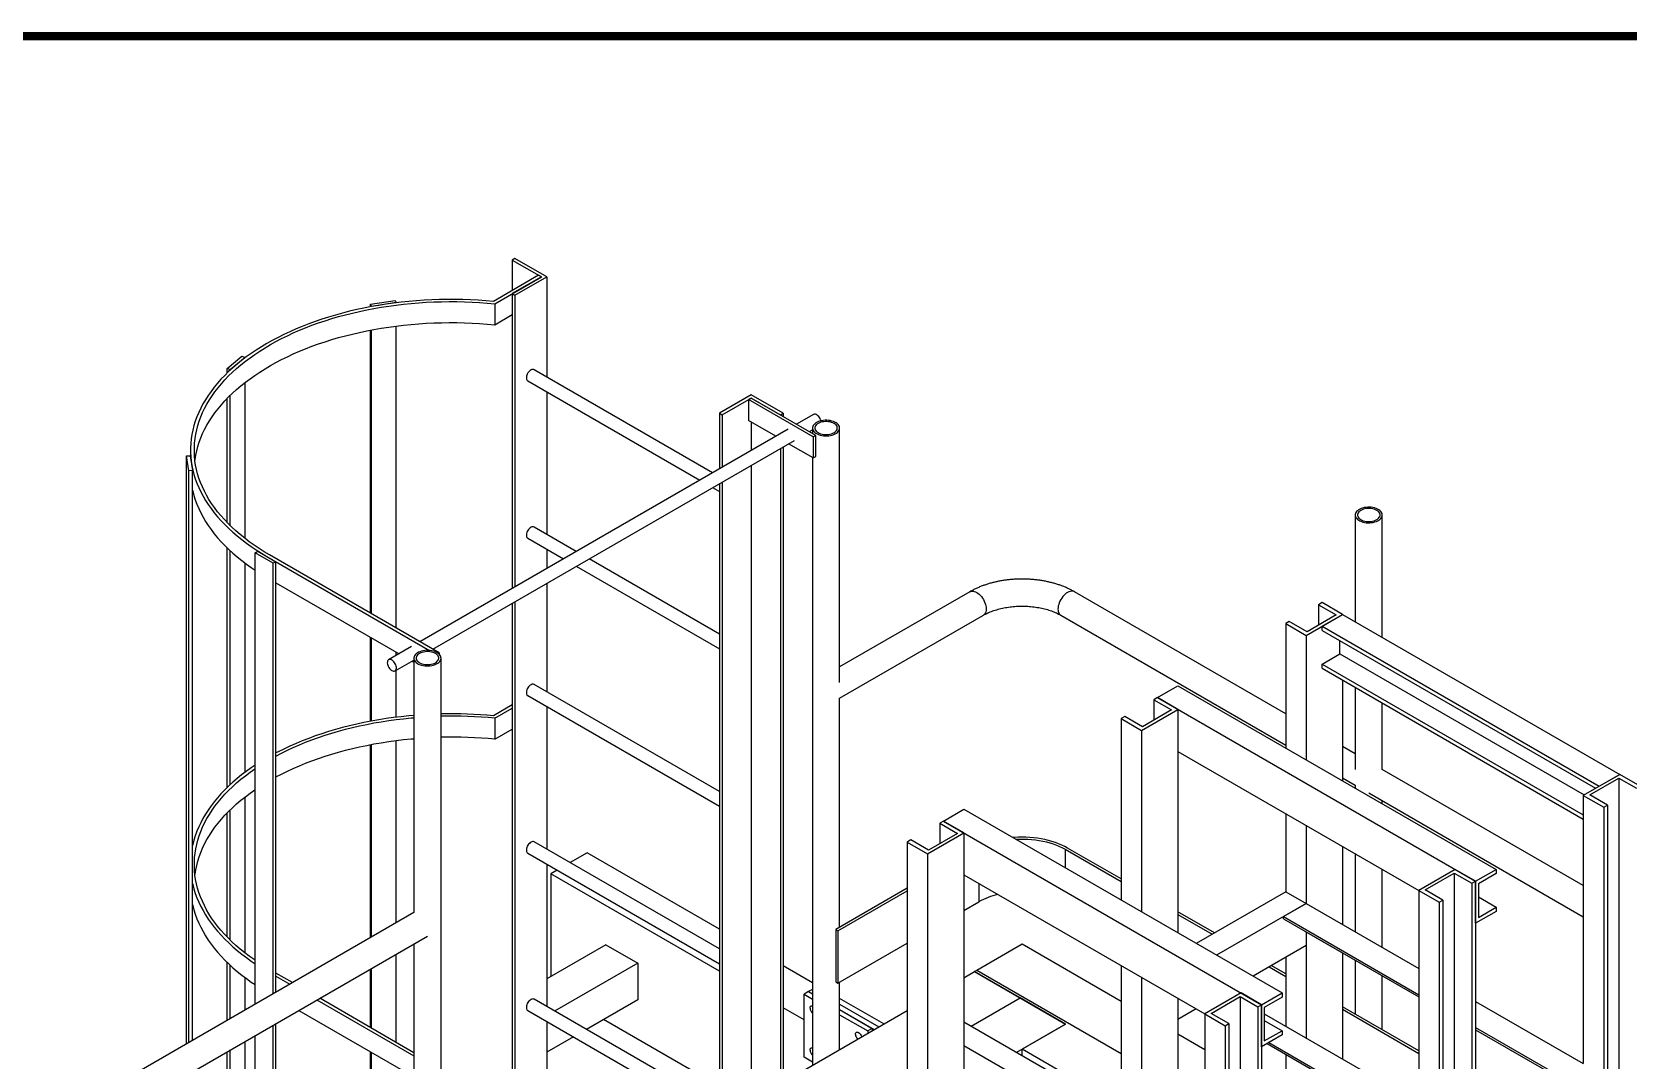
# Model space of a CAD drawing. Header units: millimetres. Extents: x 0 to 16187, y -20471 to 6290.
# Drawn here: x 1851.7 to 2038, y 5787 to 5907 of the extents above; entities that cross this region are included whole.
import ezdxf
from ezdxf.enums import TextEntityAlignment as Align

# ---------------------------------------------------------------- set-up
doc = ezdxf.new("R2010")
doc.units = ezdxf.units.MM
doc.layers.add('BORDER1', color=3, linetype='Continuous')
doc.layers.add('BORDER2', color=7, linetype='Continuous')
doc.styles.add('ROMANC', font='ROMANC', dxfattribs={"height": 5})
doc.styles.add('ROMANS', font='ROMANS.shx', dxfattribs={"width": 0.8})
doc.styles.add('ROMANT', font='ROMANT', dxfattribs={"height": 4})

# ---------------------------------------------------------------- blocks, each defined once
blk = doc.blocks.new('*U609')
at = {"layer": 'BORDER1', "color": 154, "true_color": 0x1859a9, "const_width": 1}
blk.add_lwpolyline([(1.81, 811), (1144, 811), (1144, 0), (0, 0), (0, 811)], close=True, dxfattribs=at)
at = {"layer": 'BORDER2', "flags": 8}
for tag, height, style, p in [('REV-A', 3.24, 'ROMANS', (986.93, 140.25)), ('RE-A', 8.06, 'ROMANT', (1084.63, 7.17))]:
    blk.add_attdef(tag, text='', height=height, dxfattribs=dict(at, style=style)).set_placement(p, align=Align.CENTER)
at = {"layer": 'BORDER2', "style": 'ROMANS', "width": 3.830216}
blk.add_attdef('DATE-A', text='', height=3.24, dxfattribs=at).set_placement((995.51, 140.25), (1008.51, 140.25), align=Align.FIT)
at = {"layer": 'BORDER2'}
for tag, height, style, p in [('DRN-A', 3.24, 'ROMANS', (1018.38, 140.25)), ('CHD-A', 3.24, 'ROMANS', (1032.35, 140.25)), ('APD-A', 3.24, 'ROMANS', (1046.64, 140.25)), ('CONS_CONT_VEND', 4.2, 'ROMANC', (1061.39, 72.83))]:
    blk.add_attdef(tag, text='', height=height, dxfattribs=dict(at, style=style)).set_placement(p, align=Align.CENTER)
at = {"layer": 'BORDER2', "style": 'ROMANS', "width": 0.8}
for tag, p, height in [('1:X', (997.23, 122.55), 3.5), ('LOC', (1042.74, 122.55), 3.5), ('PROJ_NO', (1118.64, 122.55), 3.5), ('CONS_DRG_NO', (1011, 63), 3)]:
    blk.add_attdef(tag, p, '', height=height, dxfattribs=at)
at = {"layer": 'BORDER2', "lineweight": 30, "width": 0.8, "flags": 104}
blk.add_attdef('COMMENTS-A', text='', height=2.2, dxfattribs=at).set_placement((1055.21, 142.07), align=Align.MIDDLE_LEFT)
at = {"layer": 'BORDER2', "style": 'ROMANS', "width": 0.8}
for tag, p in [('PROJECT_TITLE_1', (1061.07, 55.35)), ('PROJECT_TITLE_2', (1061.07, 49.3))]:
    blk.add_attdef(tag, text='', height=3.5, dxfattribs=at).set_placement(p, align=Align.MIDDLE)
at = {"layer": 'BORDER2', "style": 'ROMANT', "width": 0.8}
for tag, p in [('DRG_TITLE_1', (1061.07, 36.31)), ('DRG_TITLE_2', (1061.07, 28.31)), ('DRG_TITLE_3', (1061.07, 20.31))]:
    blk.add_attdef(tag, text='', height=5, dxfattribs=at).set_placement(p, align=Align.CENTER)
at = {"layer": 'BORDER2', "style": 'ROMANT'}
for tag, p in [('AR', (995, 7.17)), ('PA', (1011.74, 7.17)), ('DC', (1028.45, 7.17)), ('TS', (1120.84, 7.17))]:
    blk.add_attdef(tag, p, '', height=8.06, dxfattribs=at)
for tag, p in [('SRNO', (1074.7, 7.17)), ('SH', (1115.8, 7.18))]:
    blk.add_attdef(tag, text='', height=8.06, dxfattribs=at).set_placement(p, align=Align.RIGHT)
at = {"layer": 'BORDER2', "style": 'ROMANS', "flags": 2}
blk.add_attdef('TB_VERSION', text='', height=2, dxfattribs=at).set_placement((1, -1), align=Align.TOP_LEFT)

msp = doc.modelspace()

# ---------------------------------------------------------------- linework, layer by layer
at = {"color": 7, "linetype": 'Continuous', "lineweight": 25}
for p, q in [((1908.09426, 5880.54195), (1907.77606, 5880.35826)), ((1907.77606, 5880.35826), (1911.17018, 5878.39888)), ((1907.77606, 5880.35826), (1907.77606, 5876.80688)), ((1911.80657, 5878.39888), (1908.09426, 5880.54195)), ((1910.85198, 5878.58257), (1905.58298, 5875.54084)), ((1905.73728, 5875.26253), (1911.17018, 5878.39888)), ((1911.17018, 5878.39888), (1907.77606, 5876.4395)), ((1908.09426, 5876.2558), (1911.80657, 5878.39888)), ((1911.17018, 5878.39888), (1910.85198, 5878.58257)), ((1911.80657, 5878.39888), (1911.80657, 5866.71091)), ((1891.22324, 5875.19902), (1894.12102, 5875.64726)), ((1894.23749, 5875.39634), (1891.33971, 5874.9481)), ((1894.12102, 5875.64726), (1894.23749, 5875.39634)), ((1894.23749, 5875.37453), (1894.23749, 5875.39634)), ((1907.77606, 5876.4395), (1908.09426, 5876.2558)), ((1907.77606, 5876.4395), (1907.77606, 5842.03647)), ((1908.09426, 5876.2558), (1908.09426, 5842.22016)), ((1891.33971, 5874.9481), (1891.22324, 5875.19902)), ((1891.22324, 5874.90391), (1891.22324, 5875.19902)), ((1891.33971, 5874.92571), (1891.33971, 5874.9481)), ((1905.73728, 5875.26253), (1905.73728, 5872.81291)), ((1905.73728, 5872.81291), (1907.77606, 5873.98987)), ((1891.22324, 5839.15382), (1891.22324, 5872.18081)), ((1891.33971, 5839.08659), (1891.33971, 5872.20297)), ((1894.23749, 5837.41373), (1894.23749, 5872.65904)), ((1874.49748, 5867.71501), (1876.21821, 5869.13367)), ((1876.58682, 5868.98467), (1874.8661, 5867.56601)), ((1876.21821, 5869.13367), (1876.58682, 5868.98467)), ((1876.58682, 5868.94987), (1876.58682, 5868.98467)), ((1874.49748, 5867.17735), (1874.49748, 5867.71501)), ((1874.8661, 5867.56601), (1874.49748, 5867.71501)), ((1874.8661, 5867.52592), (1874.8661, 5867.56601)), ((1876.58682, 5847.86565), (1876.58682, 5866.07028)), ((1909.57545, 5866.26691), (1929.6622, 5854.67107)), ((1931.16233, 5855.53707), (1910.32539, 5867.56598)), ((1874.49748, 5849.72772), (1874.49748, 5864.2082)), ((1874.8661, 5849.35863), (1874.8661, 5864.5773)), ((1911.80657, 5864.97891), (1911.80657, 5848.33874)), ((1935.67143, 5864.62199), (1931.95911, 5862.47892)), ((1932.27731, 5862.29523), (1935.67143, 5864.25461)), ((1935.67143, 5864.25461), (1935.35323, 5864.07091)), ((1939.38374, 5862.47892), (1935.67143, 5864.62199)), ((1943.22333, 5859.89499), (1935.67143, 5864.25461)), ((1935.67143, 5864.25461), (1939.06554, 5862.29523)), ((1931.95911, 5862.47892), (1932.27731, 5862.29523)), ((1931.95911, 5862.47892), (1931.95911, 5855.99705)), ((1932.27731, 5862.29523), (1932.27731, 5856.18074)), ((1942.90513, 5859.71129), (1935.35323, 5864.07091)), ((1935.35323, 5864.07091), (1935.35323, 5861.62129)), ((1939.06554, 5862.29523), (1939.38374, 5862.47892)), ((1939.38374, 5862.47892), (1939.38374, 5862.11153)), ((1942.93321, 5862.33226), (1940.9673, 5861.19736)), ((1939.96336, 5860.6178), (1897.00294, 5835.81728)), ((1938.52744, 5859.78886), (1935.35323, 5861.62129)), ((1935.67143, 5861.4376), (1935.67143, 5858.14012)), ((1942.46742, 5860.33136), (1942.81816, 5860.53384)), ((1942.81816, 5860.75225), (1942.81816, 5860.12888)), ((1945.98316, 5831.04568), (1945.98316, 5860.75225)), ((1898.50306, 5834.95127), (1940.7133, 5859.31873)), ((1939.38374, 5858.55119), (1939.38374, 5784.39913)), ((1942.90513, 5857.26167), (1940.02756, 5858.92286)), ((1943.22333, 5859.89499), (1942.90513, 5859.71129)), ((1942.90513, 5859.71129), (1942.90513, 5857.26167)), ((1943.22333, 5857.44536), (1943.22333, 5859.89499)), ((1869.75649, 5857.50071), (1870.20478, 5857.52335)), ((1870.01796, 5855.77544), (1869.75649, 5857.50071)), ((1869.75649, 5788.86808), (1869.75649, 5857.50071)), ((1870.20478, 5857.52335), (1870.46624, 5855.79808)), ((1870.21964, 5858.19278), (1870.21964, 5857.42529)), ((1939.06554, 5858.36749), (1939.06554, 5784.21544)), ((1942.81816, 5857.31188), (1942.81816, 5786.38178)), ((1942.90513, 5857.26167), (1943.22333, 5857.44536)), ((1870.46624, 5855.79808), (1870.01796, 5855.77544)), ((1870.01796, 5789.01902), (1870.01796, 5855.77544)), ((1870.46624, 5789.27781), (1870.46624, 5855.79808)), ((1935.67143, 5856.40812), (1935.67143, 5782.25606)), ((1931.16233, 5853.80507), (1931.95911, 5853.34509)), ((1931.95911, 5854.26504), (1931.95911, 5780.11299)), ((1932.27731, 5854.44874), (1932.27731, 5780.29668)), ((2006.15363, 5850.60435), (2006.15363, 5838.14022)), ((2009.31863, 5836.3131), (2009.31863, 5850.60435)), ((1909.57545, 5847.89474), (1913.74972, 5845.48499)), ((1915.24984, 5846.35099), (1910.32539, 5849.19381)), ((1874.49748, 5818.79731), (1874.49748, 5846.75858)), ((1874.8661, 5819.14588), (1874.8661, 5846.41001)), ((1877.75938, 5846.19158), (1878.07758, 5846.37527)), ((1879.8807, 5844.96696), (1877.75938, 5846.19158)), ((1877.75938, 5793.48805), (1877.75938, 5846.19158)), ((1878.07758, 5846.37527), (1880.1989, 5845.15066)), ((1879.13824, 5845.76296), (1898.13133, 5834.79848)), ((1899.25896, 5834.5149), (1879.45644, 5845.94665)), ((1911.80657, 5846.60674), (1911.80657, 5844.36323)), ((1876.58682, 5820.56983), (1876.58682, 5844.98606)), ((1880.1989, 5845.15066), (1879.8807, 5844.96696)), ((1879.8807, 5794.71266), (1879.8807, 5844.96696)), ((1880.1989, 5794.89635), (1880.1989, 5845.15066)), ((1915.24984, 5844.61898), (1931.95911, 5834.97292)), ((1931.95911, 5836.70493), (1916.74996, 5845.48499)), ((1880.1989, 5842.70103), (1894.56307, 5834.40877)), ((1911.80657, 5842.63123), (1911.80657, 5829.96658)), ((1907.77606, 5840.30447), (1907.77606, 5766.15241)), ((1908.09426, 5840.48816), (1908.09426, 5766.3361)), ((1961.18461, 5841.64841), (1945.98316, 5832.8728)), ((1998.03824, 5827.4098), (1973.37358, 5841.64841)), ((2002.28088, 5840.3759), (2001.85662, 5840.13098)), ((2001.85662, 5840.13098), (2003.92491, 5838.93698)), ((2001.85662, 5840.13098), (2001.85662, 5837.74299)), ((2004.66737, 5838.99821), (2002.28088, 5840.3759)), ((1945.98316, 5829.21827), (1962.76698, 5838.90736)), ((1971.79121, 5838.90736), (1998.03824, 5823.75528)), ((1998.46251, 5838.1716), (1998.03824, 5837.92668)), ((2000.53079, 5836.9776), (1998.46251, 5838.1716)), ((2000.42473, 5836.54899), (2004.66737, 5838.99821)), ((2003.92491, 5838.93698), (2000.53079, 5836.9776)), ((2002.28088, 5837.62053), (2004.66737, 5838.99821)), ((2004.66737, 5838.99821), (2037.0175, 5820.32288)), ((1891.22324, 5826.52387), (1891.22324, 5836.33682)), ((1891.33971, 5826.54566), (1891.33971, 5836.26958)), ((1998.03824, 5837.92668), (1998.03824, 5823.41502)), ((1998.03824, 5837.92668), (2000.42473, 5836.54899)), ((2000.42473, 5836.54899), (2000.42473, 5822.03734)), ((2002.28088, 5837.62053), (2034.63102, 5818.94519)), ((2002.28088, 5837.1306), (2002.28088, 5837.62053)), ((2002.28088, 5837.1306), (2034.20669, 5818.70023)), ((1895.999, 5835.23771), (1893.34735, 5833.70695)), ((1894.23749, 5834.22082), (1894.23749, 5834.59673)), ((1899.14231, 5834.44756), (1899.25896, 5834.5149)), ((1899.25896, 5834.5149), (1899.25896, 5834.34481)), ((2002.28088, 5833.2112), (2004.34917, 5834.4052)), ((2004.34917, 5834.4052), (2004.34917, 5835.9366)), ((2004.34917, 5834.4052), (2032.88031, 5817.93453)), ((1894.09728, 5832.40788), (1896.2976, 5833.67809)), ((1894.23749, 5826.99449), (1894.23749, 5832.48881)), ((1896.06319, 5833.54277), (1896.2976, 5833.40745)), ((1896.2976, 5833.89651), (1896.2976, 5804.18994)), ((1899.4626, 5761.35315), (1899.4626, 5833.89651)), ((2002.28088, 5832.72128), (2002.28088, 5833.2112)), ((2002.28088, 5833.2112), (2032.77486, 5815.6074)), ((2002.28088, 5832.72128), (2032.77486, 5815.11748)), ((1931.95911, 5818.33276), (1910.32539, 5830.82165)), ((1983.08293, 5829.29316), (1985.46942, 5830.67085)), ((1985.46942, 5830.67085), (2022.59253, 5809.24014)), ((2004.66737, 5831.34359), (2004.66737, 5819.58811)), ((1909.57545, 5829.52257), (1931.95911, 5816.60076)), ((1945.98316, 5802.50152), (1945.98316, 5829.21827)), ((1983.08293, 5829.29316), (1982.65867, 5829.04824)), ((1982.65867, 5829.04824), (1984.72696, 5827.85424)), ((1982.65867, 5829.04824), (1982.65867, 5826.66025)), ((1983.08293, 5829.29316), (2020.20604, 5807.86245)), ((1985.46942, 5827.91547), (1983.08293, 5829.29316)), ((2006.15363, 5830.48559), (2006.15363, 5820.89778)), ((1907.77606, 5828.42684), (1905.58298, 5827.1608)), ((1905.73728, 5826.88249), (1907.77606, 5828.05945)), ((1905.73728, 5826.88249), (1905.73728, 5824.43286)), ((1911.80657, 5828.23457), (1911.80657, 5811.59441)), ((1979.26456, 5827.08886), (1978.84029, 5826.84394)), ((1981.33285, 5825.89486), (1979.26456, 5827.08886)), ((1981.22678, 5825.46625), (1985.46942, 5827.91547)), ((1984.72696, 5827.85424), (1981.33285, 5825.89486)), ((1985.46942, 5827.91547), (1985.46942, 5801.83123)), ((2009.31863, 5820.89778), (2009.31863, 5828.65848)), ((1905.73728, 5824.43286), (1907.77606, 5825.60983)), ((1978.84029, 5826.84394), (1981.22678, 5825.46625)), ((1978.84029, 5826.84394), (1978.84029, 5805.65815)), ((1981.22678, 5825.46625), (1981.22678, 5804.28046)), ((1891.22324, 5801.26057), (1891.22324, 5823.80077)), ((1891.33971, 5801.32781), (1891.33971, 5823.82292)), ((1894.23749, 5803.00066), (1894.23749, 5824.27899)), ((2006.15363, 5822.72489), (2004.66737, 5823.58289)), ((1985.46942, 5823.01623), (2013.57691, 5806.79012)), ((2004.66737, 5819.92836), (2006.15363, 5819.07037)), ((2032.77486, 5807.35678), (2009.31863, 5820.89778)), ((2037.0175, 5820.32288), (2032.77486, 5817.87365)), ((2033.51733, 5817.93488), (2036.91144, 5819.89426)), ((2034.63102, 5818.94519), (2037.0175, 5820.32288)), ((2036.91144, 5819.89426), (2038.97973, 5818.70027)), ((2036.91144, 5819.89426), (2036.91144, 5771.33839)), ((2039.40399, 5818.94519), (2037.0175, 5820.32288)), ((1876.58682, 5799.48561), (1876.58682, 5817.69024)), ((2006.15363, 5819.07037), (2006.15363, 5818.73011)), ((2007.73625, 5818.15673), (2032.77486, 5803.70225)), ((2032.77486, 5817.87365), (2032.77486, 5786.57973)), ((2032.77486, 5817.87365), (2035.16135, 5816.49597)), ((2035.58561, 5816.74089), (2033.51733, 5817.93488)), ((1874.49748, 5801.34768), (1874.49748, 5815.82816)), ((1874.8661, 5800.97859), (1874.8661, 5816.19725)), ((1958.10439, 5814.87335), (1960.49087, 5816.25104)), ((1960.49087, 5816.25104), (1997.61398, 5794.82033)), ((1998.03824, 5815.7604), (1998.03824, 5806.63275)), ((2009.31863, 5816.903), (2009.31863, 5817.24325)), ((2035.16135, 5816.49597), (2035.58561, 5816.74089)), ((2035.16135, 5816.49597), (2035.16135, 5770.32809)), ((2035.58561, 5816.74089), (2035.58561, 5770.57301)), ((1958.10439, 5814.87335), (1957.68012, 5814.62843)), ((1957.68012, 5814.62843), (1959.74841, 5813.43443)), ((1957.68012, 5814.62843), (1957.68012, 5812.24044)), ((1958.10439, 5814.87335), (1995.22749, 5793.44264)), ((1960.49087, 5813.49567), (1958.10439, 5814.87335)), ((2000.42473, 5814.38271), (2000.42473, 5805.25506)), ((1931.95911, 5799.96059), (1910.32539, 5812.44948)), ((1954.28601, 5812.66905), (1953.86175, 5812.42413)), ((1953.86175, 5812.42413), (1956.24823, 5811.04644)), ((1953.86175, 5812.42413), (1953.86175, 5738.62925)), ((1956.3543, 5811.47506), (1954.28601, 5812.66905)), ((1956.24823, 5811.04644), (1960.49087, 5813.49567)), ((1959.74841, 5813.43443), (1956.3543, 5811.47506)), ((1960.49087, 5813.49567), (1960.49087, 5739.70079)), ((1909.57545, 5811.1504), (1931.95911, 5798.22859)), ((1916.52651, 5811.18502), (1914.52112, 5810.02733)), ((1931.95911, 5802.27596), (1916.52651, 5811.18502)), ((1956.24823, 5811.04644), (1956.24823, 5737.25157)), ((1972.31723, 5811.58079), (1978.84029, 5807.81511)), ((1972.31723, 5811.58079), (1972.31723, 5809.42383)), ((1978.84029, 5808.12126), (1972.5824, 5811.73387)), ((2004.66737, 5811.93349), (2004.66737, 5802.80584)), ((2006.15363, 5811.07549), (2006.15363, 5801.94784)), ((1911.80657, 5809.8624), (1911.80657, 5793.22224)), ((1913.021, 5809.16133), (1912.28387, 5808.73579)), ((1931.95911, 5797.37751), (1912.28387, 5808.73579)), ((1912.28387, 5808.73579), (1912.28387, 5796.73385)), ((1960.49087, 5808.59642), (1988.59837, 5792.37031)), ((2009.31863, 5800.12073), (2009.31863, 5809.24838)), ((2017.81956, 5809.24014), (2013.57691, 5806.79091)), ((2014.31938, 5806.85214), (2017.71349, 5808.81152)), ((2017.71349, 5808.81152), (2019.78178, 5807.61753)), ((2017.71349, 5808.81152), (2017.71349, 5735.01665)), ((2020.20604, 5807.86245), (2017.81956, 5809.24014)), ((2020.20604, 5807.86245), (2022.59253, 5809.24014)), ((2022.59253, 5808.75021), (2020.52424, 5807.55622)), ((2022.59253, 5809.24014), (2022.59253, 5808.75021)), ((1953.86175, 5807.04973), (1945.51965, 5802.23394)), ((1945.78482, 5802.08087), (1953.86175, 5806.74358)), ((1962.24096, 5807.58612), (1962.24096, 5805.45674)), ((1998.03824, 5806.63275), (1987.59515, 5800.60408)), ((1998.03824, 5806.63275), (2000.42473, 5805.25506)), ((2013.57691, 5806.79091), (2015.9634, 5805.41323)), ((2013.57691, 5806.79091), (2013.57691, 5781.98849)), ((2016.38766, 5805.65815), (2014.31938, 5806.85214)), ((2019.78178, 5807.61753), (2020.20604, 5807.86245)), ((2019.78178, 5807.61753), (2019.78178, 5733.82265)), ((2020.20604, 5802.9632), (2020.20604, 5807.86245)), ((2020.20604, 5807.86245), (2020.20604, 5734.06757)), ((2020.52424, 5807.55622), (2020.52424, 5803.63682)), ((1960.49087, 5804.44643), (1962.24096, 5805.45674)), ((2000.42473, 5805.25506), (1989.98163, 5799.22639)), ((1997.77308, 5803.7243), (2000.42473, 5805.25506)), ((2000.42473, 5805.25506), (2013.57691, 5797.66247)), ((2015.9634, 5805.41323), (2016.38766, 5805.65815)), ((2015.9634, 5805.41323), (2015.9634, 5731.61835)), ((2016.38766, 5805.65815), (2016.38766, 5731.86327)), ((2020.52424, 5806.02481), (2022.59253, 5804.83082)), ((2020.52424, 5803.63682), (2022.59253, 5804.83082)), ((2022.59253, 5804.83082), (2022.59253, 5804.34089)), ((1896.2976, 5804.18994), (1841.12629, 5772.34022)), ((1989.7285, 5801.83564), (1985.46942, 5804.29435)), ((1985.46942, 5803.9882), (1989.46333, 5801.68256)), ((1997.77308, 5803.47934), (1997.77308, 5803.7243)), ((1997.77308, 5803.7243), (2013.57691, 5794.60094)), ((1997.77308, 5803.47934), (2013.57691, 5794.35597)), ((2022.59253, 5804.34089), (2020.20604, 5802.9632)), ((1841.12629, 5768.68569), (1897.87997, 5801.44889)), ((1945.51965, 5802.23394), (1945.78482, 5802.08087)), ((1945.51965, 5802.23394), (1945.51965, 5796.10989)), ((1945.78482, 5802.08087), (1945.78482, 5795.95681)), ((2000.2126, 5802.07057), (2000.2126, 5802.07103)), ((2000.2126, 5802.07057), (2013.57691, 5794.35552)), ((2000.42473, 5801.94811), (2000.42473, 5800.35582)), ((2000.42473, 5801.94811), (2000.42473, 5789.58108)), ((1894.23749, 5789.03369), (1894.23749, 5799.34613)), ((1896.2976, 5800.53541), (1896.2976, 5773.81866)), ((1918.70086, 5800.4383), (1911.80657, 5796.45831)), ((1918.70086, 5800.4383), (1922.41317, 5798.29523)), ((1945.78482, 5795.95681), (1953.86175, 5800.61952)), ((1967.2791, 5800.50278), (1961.9758, 5797.44125)), ((1978.84029, 5793.82865), (1967.2791, 5800.50278)), ((2000.42473, 5800.35582), (1994.22496, 5796.77677)), ((1998.03824, 5798.97813), (1998.03824, 5790.95877)), ((2004.66737, 5799.49889), (2004.66737, 5787.13186)), ((1874.49748, 5791.60499), (1874.49748, 5798.37853)), ((1874.8661, 5791.81779), (1874.8661, 5798.02996)), ((1882.14043, 5796.01717), (1880.1989, 5797.138)), ((1891.22324, 5790.77378), (1891.22324, 5797.60604)), ((1891.33971, 5790.70654), (1891.33971, 5797.67328)), ((1922.41317, 5798.29523), (1912.71606, 5792.6972)), ((1922.41317, 5798.29523), (1922.41317, 5794.00839)), ((1942.81816, 5796.00717), (1939.38374, 5797.98982)), ((1960.49087, 5796.58402), (1961.73715, 5797.30348)), ((1961.9758, 5797.44125), (1961.73715, 5797.30348)), ((1961.73715, 5797.30348), (1972.34375, 5791.18042)), ((1967.04045, 5794.24195), (1961.73715, 5797.30348)), ((1978.84029, 5787.70559), (1961.9758, 5797.44125)), ((1978.84029, 5798.00353), (1978.84029, 5780.85572)), ((1996.09315, 5797.85525), (1998.03824, 5796.73237)), ((1998.03824, 5797.03852), (1996.35831, 5798.00833)), ((2006.15363, 5798.64089), (2006.15363, 5792.35361)), ((1876.58682, 5792.81115), (1876.58682, 5796.60602)), ((1880.1989, 5796.77061), (1881.82223, 5795.83348)), ((1942.81816, 5795.22921), (1942.36605, 5794.96821)), ((1945.51965, 5796.10989), (1945.78482, 5795.95681)), ((1945.98316, 5788.2089), (1945.98316, 5796.07131)), ((1981.22678, 5796.62584), (1981.22678, 5779.47803)), ((2009.31863, 5790.5265), (2009.31863, 5796.81378)), ((1884.98749, 5794.00622), (1896.2976, 5787.47703)), ((1896.2976, 5787.84441), (1885.30569, 5794.18991)), ((1931.95911, 5781.58842), (1910.32539, 5794.07731)), ((1922.41317, 5794.00839), (1916.42897, 5790.55378)), ((1942.36605, 5794.96821), (1941.83572, 5794.66206)), ((1941.83572, 5787.31319), (1941.83572, 5794.66206)), ((1941.83572, 5794.66206), (1942.81816, 5794.0949)), ((1942.36605, 5794.96821), (1942.81816, 5794.70721)), ((1951.15489, 5791.19448), (1945.98316, 5794.18006)), ((1945.98316, 5793.4924), (1950.5593, 5790.85065)), ((1961.3463, 5790.95479), (1967.04045, 5794.24195)), ((1972.34375, 5791.18042), (1967.04045, 5794.24195)), ((1985.46942, 5794.17661), (1985.46942, 5791.7223)), ((1985.46942, 5794.17661), (1985.46942, 5777.02881)), ((1992.84101, 5794.82033), (1988.59837, 5792.37111)), ((1989.34083, 5792.43234), (1992.73494, 5794.39172)), ((1992.73494, 5794.39172), (1994.80323, 5793.19772)), ((1992.73494, 5794.39172), (1992.73494, 5720.59684)), ((1995.22749, 5793.44264), (1992.84101, 5794.82033)), ((1994.80323, 5793.19772), (1995.22749, 5793.44264)), ((1995.22749, 5793.44264), (1997.61398, 5794.82033)), ((1995.22749, 5788.5434), (1995.22749, 5793.44264)), ((1995.22749, 5793.44264), (1995.22749, 5719.64777)), ((1997.61398, 5794.33041), (1995.54569, 5793.13641)), ((1997.61398, 5794.82033), (1997.61398, 5794.33041)), ((2020.20604, 5793.83555), (2032.77486, 5786.57973)), ((1882.86582, 5792.78141), (1896.2976, 5785.02741)), ((1891.92958, 5757.00443), (1953.86175, 5792.75711)), ((1909.57545, 5792.77824), (1931.73689, 5779.98471)), ((1911.80657, 5791.49023), (1911.80657, 5774.85007)), ((1911.80657, 5791.49023), (1911.80657, 5787.88533)), ((1931.95911, 5783.90459), (1918.43505, 5791.71187)), ((1941.83572, 5791.67587), (1939.38374, 5793.09137)), ((1945.98316, 5792.8801), (1949.79067, 5790.68207)), ((1945.98316, 5792.8801), (1950.02897, 5790.5445)), ((1945.98316, 5792.26779), (1949.26034, 5790.37591)), ((1987.59515, 5792.94946), (1985.46942, 5791.7223)), ((1988.59837, 5792.37111), (1990.98485, 5790.99342)), ((1988.59837, 5792.37111), (1988.59837, 5718.57623)), ((1991.40912, 5791.23834), (1989.34083, 5792.43234)), ((1994.80323, 5793.19772), (1994.80323, 5719.40284)), ((1995.54569, 5793.13641), (1995.54569, 5789.21701)), ((1995.54569, 5792.39769), (2015.9634, 5780.6108)), ((1995.54569, 5791.60501), (1997.61398, 5790.41101)), ((2013.57691, 5788.06824), (2004.66737, 5793.21161)), ((2004.66737, 5792.90546), (2013.57691, 5787.76209)), ((1877.75938, 5766.10317), (1877.75938, 5789.83352)), ((1879.8807, 5768.85855), (1879.8807, 5791.05813)), ((1880.1989, 5768.67486), (1880.1989, 5791.24182)), ((1914.92885, 5789.68778), (1911.80657, 5787.88533)), ((1949.79067, 5790.68207), (1949.26034, 5790.37591)), ((1949.26034, 5790.37591), (1949.26034, 5790.10077)), ((1949.79067, 5790.68207), (1949.79067, 5790.40693)), ((1960.49087, 5791.44862), (1988.59837, 5775.2225)), ((1966.6496, 5787.89326), (1972.34375, 5791.18042)), ((1972.34375, 5791.18042), (1967.2791, 5788.25666)), ((1988.59837, 5788.19543), (1985.46942, 5790.00173)), ((1990.98485, 5790.99342), (1991.40912, 5791.23834)), ((1990.98485, 5790.99342), (1990.98485, 5717.19854)), ((1991.40912, 5791.23834), (1991.40912, 5717.44346)), ((1997.61398, 5789.92109), (1995.22749, 5788.5434)), ((1995.54569, 5789.21701), (1997.61398, 5790.41101)), ((1997.61398, 5790.41101), (1997.61398, 5789.92109)), ((2020.20604, 5790.77402), (2030.12321, 5785.04896)), ((2020.20604, 5790.52906), (2029.91105, 5784.92648)), ((2020.20604, 5790.5286), (2029.91065, 5784.92625)), ((1874.49748, 5777.15373), (1874.49748, 5787.95046)), ((1874.8661, 5777.5023), (1874.8661, 5788.16326)), ((1876.58682, 5778.92625), (1876.58682, 5789.15662)), ((1891.22324, 5784.88029), (1891.22324, 5787.95677)), ((1891.33971, 5784.90208), (1891.33971, 5787.88954)), ((1960.49087, 5788.69324), (1988.59837, 5772.46713)), ((1978.84029, 5781.58253), (1967.2791, 5788.25666)), ((1967.2791, 5787.52986), (1967.2791, 5788.25666)), ((1995.86066, 5788.90891), (2015.75127, 5777.42631)), ((1995.86105, 5788.90914), (2013.31175, 5778.83507)), ((1996.07322, 5789.03162), (2013.31175, 5779.08003)), ((1942.81816, 5786.74604), (1941.83572, 5787.31319)), ((1998.03824, 5787.65182), (1998.03824, 5770.56206))]:
    msp.add_line(p, q, dxfattribs=at)
at = {"color": 7, "linetype": 'Continuous', "lineweight": 25, "flags": 128}
for points in [[(1905.58298, 5875.54084), (1904.69064, 5875.61725), (1903.79478, 5875.67836), (1902.89617, 5875.72413), (1901.99561, 5875.75451), (1901.09389, 5875.76948), (1900.19179, 5875.76902), (1899.29012, 5875.75314), (1898.38965, 5875.72184), (1897.49118, 5875.67516), (1896.59551, 5875.61313), (1895.70341, 5875.53582), (1894.81567, 5875.44328), (1893.93306, 5875.33561), (1893.05637, 5875.21288), (1892.18636, 5875.07522), (1891.3238, 5874.92275), (1890.46944, 5874.75559), (1889.62403, 5874.57389), (1888.78832, 5874.37781), (1887.96303, 5874.16753), (1887.1489, 5873.94323), (1886.34663, 5873.70511), (1885.55694, 5873.45337), (1884.7805, 5873.18824), (1884.01802, 5872.90994), (1883.27014, 5872.61873), (1882.53754, 5872.31486), (1881.82086, 5871.99859), (1881.12071, 5871.67021), (1880.43773, 5871.33), (1879.7725, 5870.97826), (1879.12561, 5870.61529), (1878.49763, 5870.24143), (1877.88911, 5869.85699), (1877.30058, 5869.46231), (1876.73256, 5869.05774), (1876.18556, 5868.64363), (1875.66004, 5868.22035), (1875.15647, 5867.78827), (1874.67529, 5867.34777), (1874.21693, 5866.89924), (1873.78179, 5866.44306), (1873.37024, 5865.97964), (1872.98266, 5865.50939), (1872.61937, 5865.03272), (1872.2807, 5864.55004), (1871.96695, 5864.06178), (1871.67839, 5863.56838), (1871.41528, 5863.07025), (1871.17784, 5862.56784), (1870.96628, 5862.0616), (1870.7808, 5861.55195), (1870.62154, 5861.03936), (1870.48866, 5860.52428), (1870.38227, 5860.00714), (1870.30246, 5859.48841), (1870.24931, 5858.96855), (1870.22285, 5858.448), (1870.22311, 5857.92723), (1870.2501, 5857.4067), (1870.30379, 5856.88685), (1870.38412, 5856.36815), (1870.49104, 5855.85105), (1870.62444, 5855.33601), (1870.78422, 5854.82347), (1870.97022, 5854.31389), (1871.18229, 5853.80772), (1871.42024, 5853.30539), (1871.68386, 5852.80736), (1871.97292, 5852.31405), (1872.28717, 5851.8259), (1872.62633, 5851.34333), (1872.9901, 5850.86678), (1873.37816, 5850.39666), (1873.79018, 5849.93338), (1874.22579, 5849.47735), (1874.6846, 5849.02897), (1875.16623, 5848.58864), (1875.67024, 5848.15673), (1876.19618, 5847.73363), (1876.74361, 5847.31971), (1877.31204, 5846.91533), (1877.90097, 5846.52085), (1878.50988, 5846.13662), (1879.13824, 5845.76296)], [(1879.45644, 5845.94665), (1878.83551, 5846.31592), (1878.23386, 5846.69568), (1877.65202, 5847.08559), (1877.0905, 5847.4853), (1876.54981, 5847.89448), (1876.03042, 5848.31274), (1875.53278, 5848.73973), (1875.05734, 5849.17507), (1874.60451, 5849.61837), (1874.1747, 5850.06924), (1873.76829, 5850.52728), (1873.38563, 5850.9921), (1873.02707, 5851.46327), (1872.69291, 5851.94038), (1872.38346, 5852.42302), (1872.09898, 5852.91075), (1871.83974, 5853.40314), (1871.60595, 5853.89976), (1871.39782, 5854.40018), (1871.21554, 5854.90394), (1871.05928, 5855.41061), (1870.92915, 5855.91973), (1870.82529, 5856.43086), (1870.74779, 5856.94355), (1870.6967, 5857.45734), (1870.67208, 5857.97178), (1870.67395, 5858.48641), (1870.70231, 5859.00079), (1870.75713, 5859.51445), (1870.83836, 5860.02695), (1870.94593, 5860.53782), (1871.07975, 5861.04663), (1871.2397, 5861.55291), (1871.42564, 5862.05623), (1871.6374, 5862.55613), (1871.8748, 5863.05219), (1872.13762, 5863.54395), (1872.42564, 5864.03098), (1872.73859, 5864.51287), (1873.07621, 5864.98917), (1873.4382, 5865.45947), (1873.82423, 5865.92335), (1874.23397, 5866.3804), (1874.66705, 5866.83023), (1875.12309, 5867.27243), (1875.60169, 5867.70661), (1876.10243, 5868.13239), (1876.62486, 5868.5494), (1877.16852, 5868.95725), (1877.73293, 5869.35561), (1878.3176, 5869.7441), (1878.922, 5870.1224), (1879.54561, 5870.49016), (1880.18787, 5870.84707), (1880.84822, 5871.19279), (1881.52607, 5871.52704), (1882.22083, 5871.84952), (1882.93187, 5872.15994), (1883.65858, 5872.45802), (1884.40031, 5872.7435), (1885.1564, 5873.01614), (1885.9262, 5873.27569), (1886.70901, 5873.52192), (1887.50415, 5873.75461), (1888.31091, 5873.97357), (1889.12859, 5874.17858), (1889.95646, 5874.36948), (1890.79379, 5874.5461), (1891.63984, 5874.70828), (1892.49387, 5874.85587), (1893.35511, 5874.98875), (1894.22281, 5875.1068), (1895.09621, 5875.20991), (1895.97452, 5875.298), (1896.85698, 5875.37098), (1897.74281, 5875.42879), (1898.63123, 5875.47138), (1899.52144, 5875.49872), (1900.41267, 5875.51077), (1901.30412, 5875.50753), (1902.19502, 5875.48901), (1903.08456, 5875.4552), (1903.97198, 5875.40616), (1904.85647, 5875.34192), (1905.73728, 5875.26253)], [(1870.74476, 5856.96796), (1870.75713, 5857.06483), (1870.83836, 5857.57732), (1870.94593, 5858.0882), (1871.07975, 5858.597), (1871.2397, 5859.10329), (1871.42564, 5859.60661), (1871.6374, 5860.10651), (1871.8748, 5860.60256), (1872.13762, 5861.09433), (1872.42564, 5861.58136), (1872.73859, 5862.06324), (1873.07621, 5862.53954), (1873.4382, 5863.00984), (1873.82423, 5863.47373), (1874.23397, 5863.93078), (1874.66705, 5864.38061), (1875.12309, 5864.82281), (1875.60169, 5865.25699), (1876.10243, 5865.68277), (1876.62486, 5866.09977), (1877.16852, 5866.50763), (1877.73293, 5866.90599), (1878.3176, 5867.29448), (1878.922, 5867.67278), (1879.54561, 5868.04054), (1880.18787, 5868.39744), (1880.84822, 5868.74317), (1881.52607, 5869.07742), (1882.22083, 5869.3999), (1882.93187, 5869.71031), (1883.65858, 5870.0084), (1884.40031, 5870.29388), (1885.1564, 5870.56652), (1885.9262, 5870.82607), (1886.70901, 5871.0723), (1887.50415, 5871.30499), (1888.31091, 5871.52394), (1889.12859, 5871.72896), (1889.95646, 5871.91986), (1890.79379, 5872.09648), (1891.63984, 5872.25865), (1892.49387, 5872.40625), (1893.35511, 5872.53913), (1894.22281, 5872.65717), (1895.09621, 5872.76029), (1895.97452, 5872.84837), (1896.85698, 5872.92135), (1897.74281, 5872.97917), (1898.63123, 5873.02176), (1899.52144, 5873.0491), (1900.41267, 5873.06115), (1901.30412, 5873.05791), (1902.19502, 5873.03938), (1903.08456, 5873.00558), (1903.97198, 5872.95654), (1904.85647, 5872.89229), (1905.73728, 5872.81291)], [(1910.32539, 5867.56598), (1910.25804, 5867.59288), (1910.17072, 5867.60069), (1910.07545, 5867.58377), (1909.97565, 5867.54272), (1909.87494, 5867.47905), (1909.77696, 5867.39504), (1909.68525, 5867.29373), (1909.60312, 5867.17878), (1909.53355, 5867.05436), (1909.47904, 5866.92495), (1909.44157, 5866.79523), (1909.42249, 5866.66989), (1909.42249, 5866.55347), (1909.44157, 5866.45016), (1909.47904, 5866.36371), (1909.53355, 5866.29723), (1909.57545, 5866.26691)], [(1943.80789, 5861.5993), (1943.76574, 5861.7282), (1943.70673, 5861.85666), (1943.63331, 5861.97884), (1943.54814, 5862.09032), (1943.4543, 5862.18706), (1943.35518, 5862.26558), (1943.25436, 5862.32303), (1943.15549, 5862.35734), (1943.06213, 5862.36727), (1942.97767, 5862.35245), (1942.93321, 5862.33226)], [(1944.72542, 5859.85814), (1944.9248, 5859.89026), (1945.11522, 5859.93713), (1945.29341, 5859.99795), (1945.45632, 5860.07167), (1945.60117, 5860.15704), (1945.72548, 5860.25259), (1945.82712, 5860.35669), (1945.90435, 5860.46756), (1945.95586, 5860.5833), (1945.98076, 5860.70193), (1945.97862, 5860.82143), (1945.94948, 5860.93974), (1945.89384, 5861.05484), (1945.81265, 5861.16476), (1945.7073, 5861.26763), (1945.57959, 5861.36167), (1945.43172, 5861.44529), (1945.2662, 5861.51706), (1945.08587, 5861.57573), (1944.89382, 5861.62032), (1944.69333, 5861.65005), (1944.48783, 5861.66443), (1944.28084, 5861.66319), (1944.0759, 5861.64637), (1943.87651, 5861.61425), (1943.6861, 5861.56738), (1943.50791, 5861.50656), (1943.345, 5861.43284), (1943.20015, 5861.34747), (1943.07584, 5861.25192), (1942.9742, 5861.14782), (1942.89696, 5861.03695), (1942.84546, 5860.92121), (1942.82056, 5860.80258), (1942.8227, 5860.68308), (1942.85184, 5860.56477), (1942.90748, 5860.44967), (1942.98867, 5860.33975), (1943.09402, 5860.23688), (1943.22172, 5860.14284), (1943.3696, 5860.05921), (1943.53512, 5859.98745), (1943.71545, 5859.92878), (1943.9075, 5859.88419), (1944.10799, 5859.85446), (1944.31349, 5859.84008), (1944.52048, 5859.84132), (1944.72542, 5859.85814)], [(1944.67063, 5860.009), (1944.85111, 5860.03874), (1945.02242, 5860.08301), (1945.18108, 5860.14091), (1945.32384, 5860.21124), (1945.44782, 5860.2926), (1945.55048, 5860.38331), (1945.62973, 5860.48153), (1945.68396, 5860.58526), (1945.71206, 5860.69239), (1945.71347, 5860.80074), (1945.68816, 5860.9081), (1945.63663, 5861.01229), (1945.55995, 5861.11119), (1945.45966, 5861.20278), (1945.33782, 5861.2852), (1945.1969, 5861.35677), (1945.03976, 5861.41603), (1944.86962, 5861.46178), (1944.68993, 5861.49309), (1944.50436, 5861.50931), (1944.31667, 5861.51013), (1944.13069, 5861.49551), (1943.95021, 5861.46577), (1943.7789, 5861.4215), (1943.62024, 5861.3636), (1943.47747, 5861.29327), (1943.3535, 5861.21191), (1943.25084, 5861.1212), (1943.17159, 5861.02298), (1943.11736, 5860.91925), (1943.08925, 5860.81212), (1943.08784, 5860.70377), (1943.11316, 5860.59641), (1943.16468, 5860.49222), (1943.24137, 5860.39332), (1943.34165, 5860.30173), (1943.4635, 5860.21931), (1943.60442, 5860.14774), (1943.76155, 5860.08848), (1943.93169, 5860.04273), (1944.11138, 5860.01142), (1944.29696, 5859.9952), (1944.48465, 5859.99438), (1944.67063, 5860.009)], [(1870.46624, 5853.5105), (1870.49104, 5853.40143), (1870.62444, 5852.88639), (1870.78422, 5852.37385), (1870.97022, 5851.86427), (1871.18229, 5851.3581), (1871.42024, 5850.85577), (1871.68386, 5850.35773), (1871.97292, 5849.86442), (1872.28717, 5849.37627), (1872.62633, 5848.89371), (1872.9901, 5848.41716), (1873.37816, 5847.94704), (1873.79018, 5847.48376), (1874.22579, 5847.02773), (1874.6846, 5846.57935), (1875.16623, 5846.13901), (1875.67024, 5845.7071), (1876.19618, 5845.28401), (1876.74361, 5844.87009), (1877.31204, 5844.46571), (1877.75938, 5844.16393)], [(2006.18731, 5850.41687), (2006.24295, 5850.30177), (2006.32414, 5850.19185), (2006.42948, 5850.08898), (2006.55719, 5849.99493), (2006.70507, 5849.91131), (2006.87059, 5849.83955), (2007.05091, 5849.78087), (2007.24297, 5849.73629), (2007.44346, 5849.70655), (2007.64896, 5849.69218), (2007.85595, 5849.69342), (2008.06089, 5849.71024), (2008.26027, 5849.74236), (2008.45068, 5849.78923), (2008.62887, 5849.85004), (2008.79179, 5849.92377), (2008.93664, 5850.00914), (2009.06095, 5850.10469), (2009.16259, 5850.20879), (2009.23982, 5850.31966), (2009.29133, 5850.4354), (2009.31622, 5850.55403), (2009.31408, 5850.67352), (2009.28494, 5850.79183), (2009.2293, 5850.90693), (2009.14811, 5851.01686), (2009.04277, 5851.11972), (2008.91506, 5851.21377), (2008.76718, 5851.29739), (2008.60166, 5851.36915), (2008.42134, 5851.42783), (2008.22928, 5851.47242), (2008.02879, 5851.50215), (2007.82329, 5851.51652), (2007.6163, 5851.51529), (2007.41136, 5851.49847), (2007.21198, 5851.46635), (2007.02157, 5851.41948), (2006.84338, 5851.35866), (2006.68047, 5851.28494), (2006.53561, 5851.19957), (2006.41131, 5851.10402), (2006.30966, 5850.99992), (2006.23243, 5850.88905), (2006.18092, 5850.77331), (2006.15603, 5850.65467), (2006.15817, 5850.53518), (2006.18731, 5850.41687)], [(2006.44862, 5850.4485), (2006.50015, 5850.34431), (2006.57684, 5850.24542), (2006.67712, 5850.15383), (2006.79897, 5850.07141), (2006.93989, 5849.99984), (2007.09702, 5849.94058), (2007.26716, 5849.89483), (2007.44685, 5849.86352), (2007.63243, 5849.84729), (2007.82011, 5849.84648), (2008.00609, 5849.86109), (2008.18657, 5849.89084), (2008.35789, 5849.93511), (2008.51654, 5849.993), (2008.65931, 5850.06334), (2008.78329, 5850.14469), (2008.88594, 5850.2354), (2008.96519, 5850.33362), (2009.01943, 5850.43736), (2009.04753, 5850.54449), (2009.04894, 5850.65284), (2009.02363, 5850.7602), (2008.9721, 5850.86439), (2008.89541, 5850.96329), (2008.79513, 5851.05488), (2008.67328, 5851.1373), (2008.53236, 5851.20887), (2008.37523, 5851.26813), (2008.20509, 5851.31388), (2008.0254, 5851.34519), (2007.83982, 5851.36141), (2007.65214, 5851.36223), (2007.46616, 5851.34761), (2007.28568, 5851.31787), (2007.11436, 5851.2736), (2006.95571, 5851.2157), (2006.81294, 5851.14536), (2006.68896, 5851.06401), (2006.58631, 5850.9733), (2006.50706, 5850.87508), (2006.45283, 5850.77135), (2006.42472, 5850.66422), (2006.42331, 5850.55587), (2006.44862, 5850.4485)], [(1910.32539, 5849.19381), (1910.25804, 5849.22071), (1910.17072, 5849.22852), (1910.07545, 5849.2116), (1909.97565, 5849.17056), (1909.87494, 5849.10688), (1909.77696, 5849.02287), (1909.68525, 5848.92156), (1909.60312, 5848.80661), (1909.53355, 5848.68219), (1909.47904, 5848.55278), (1909.44157, 5848.42306), (1909.42249, 5848.29772), (1909.42249, 5848.1813), (1909.44157, 5848.07799), (1909.47904, 5847.99154), (1909.53355, 5847.92506), (1909.57545, 5847.89474)], [(1961.18461, 5841.64841), (1961.2946, 5841.69629), (1961.4163, 5841.71993), (1961.54758, 5841.71891), (1961.68618, 5841.69322), (1961.82974, 5841.64332), (1961.9758, 5841.57006)], [(1961.9758, 5841.57006), (1962.12186, 5841.47469), (1962.26542, 5841.35884), (1962.40402, 5841.22449), (1962.5353, 5841.07395), (1962.657, 5840.90979), (1962.76705, 5840.73481), (1962.86356, 5840.55202), (1962.94488, 5840.36454), (1963.00962, 5840.17557), (1963.05667, 5839.98835), (1963.08522, 5839.80609), (1963.09479, 5839.6319), (1963.08522, 5839.46877), (1963.05667, 5839.31947), (1963.00962, 5839.18658), (1962.94488, 5839.07236), (1962.86356, 5838.97877), (1962.76705, 5838.9074), (1962.76698, 5838.90736)], [(1972.5824, 5841.57006), (1972.43634, 5841.47469), (1972.29278, 5841.35884), (1972.15418, 5841.22449), (1972.0229, 5841.07395), (1971.9012, 5840.90979), (1971.79115, 5840.73481), (1971.69464, 5840.55202), (1971.61332, 5840.36454), (1971.54858, 5840.17557), (1971.50153, 5839.98835), (1971.47298, 5839.80609), (1971.4634, 5839.6319), (1971.47298, 5839.46877), (1971.50153, 5839.31947), (1971.54858, 5839.18658), (1971.61332, 5839.07236), (1971.69464, 5838.97877), (1971.79115, 5838.9074), (1971.79121, 5838.90736)], [(1973.37358, 5841.64841), (1973.2636, 5841.69629), (1973.1419, 5841.71993), (1973.01062, 5841.71891), (1972.87202, 5841.69322), (1972.72846, 5841.64332), (1972.5824, 5841.57006)], [(1898.20486, 5833.0024), (1898.40425, 5833.03452), (1898.59466, 5833.08139), (1898.77285, 5833.1422), (1898.93576, 5833.21593), (1899.08061, 5833.30129), (1899.20492, 5833.39684), (1899.30656, 5833.50095), (1899.3838, 5833.61182), (1899.4353, 5833.72756), (1899.4602, 5833.84619), (1899.45806, 5833.96568), (1899.42892, 5834.08399), (1899.37328, 5834.19909), (1899.29209, 5834.30902), (1899.18674, 5834.41188), (1899.05904, 5834.50593), (1898.91116, 5834.58955), (1898.74564, 5834.66131), (1898.56531, 5834.71999), (1898.37326, 5834.76458), (1898.17277, 5834.79431), (1897.96727, 5834.80868), (1897.76028, 5834.80745), (1897.55534, 5834.79062), (1897.35596, 5834.7585), (1897.16554, 5834.71163), (1896.98736, 5834.65082), (1896.82444, 5834.57709), (1896.67959, 5834.49173), (1896.55528, 5834.39618), (1896.45364, 5834.29207), (1896.37641, 5834.1812), (1896.3249, 5834.06546), (1896.30001, 5833.94683), (1896.30215, 5833.82734), (1896.33129, 5833.70903), (1896.38693, 5833.59393), (1896.46811, 5833.484), (1896.57346, 5833.38114), (1896.70117, 5833.28709), (1896.84905, 5833.20347), (1897.01456, 5833.13171), (1897.19489, 5833.07303), (1897.38695, 5833.02844), (1897.58744, 5832.99871), (1897.79293, 5832.98434), (1897.99992, 5832.98557), (1898.20486, 5833.0024)], [(1898.15007, 5833.15325), (1898.33055, 5833.183), (1898.50187, 5833.22727), (1898.66052, 5833.28516), (1898.80329, 5833.3555), (1898.92726, 5833.43685), (1899.02992, 5833.52756), (1899.10917, 5833.62578), (1899.1634, 5833.72951), (1899.19151, 5833.83665), (1899.19292, 5833.945), (1899.1676, 5834.05236), (1899.11608, 5834.15655), (1899.03939, 5834.25545), (1898.93911, 5834.34704), (1898.81726, 5834.42945), (1898.67634, 5834.50102), (1898.51921, 5834.56029), (1898.34907, 5834.60604), (1898.16938, 5834.63734), (1897.9838, 5834.65357), (1897.79611, 5834.65438), (1897.61014, 5834.63977), (1897.42965, 5834.61002), (1897.25834, 5834.56575), (1897.09969, 5834.50786), (1896.95692, 5834.43752), (1896.83294, 5834.35617), (1896.73028, 5834.26546), (1896.65103, 5834.16724), (1896.5968, 5834.06351), (1896.5687, 5833.95637), (1896.56729, 5833.84802), (1896.5926, 5833.74066), (1896.64413, 5833.63647), (1896.72081, 5833.53757), (1896.8211, 5833.44598), (1896.94294, 5833.36357), (1897.08387, 5833.292), (1897.241, 5833.23273), (1897.41114, 5833.18698), (1897.59083, 5833.15568), (1897.7764, 5833.13945), (1897.96409, 5833.13864), (1898.15007, 5833.15325)], [(1894.09075, 5832.40423), (1894.15628, 5832.45488), (1894.20613, 5832.52731), (1894.23849, 5832.61889), (1894.2522, 5832.72632), (1894.24675, 5832.84572), (1894.22235, 5832.97278), (1894.17987, 5833.10289), (1894.12086, 5833.23135), (1894.04745, 5833.35353), (1893.96228, 5833.46501), (1893.86844, 5833.56175), (1893.76932, 5833.64027), (1893.6685, 5833.69772), (1893.56962, 5833.73203), (1893.47627, 5833.74196), (1893.3918, 5833.72714), (1893.31929, 5833.68812), (1893.26134, 5833.62631), (1893.22004, 5833.54393), (1893.19691, 5833.44397), (1893.19276, 5833.33003), (1893.20775, 5833.20625), (1893.24134, 5833.07708), (1893.29231, 5832.94721), (1893.35883, 5832.82131), (1893.43848, 5832.70395), (1893.52839, 5832.59937), (1893.62531, 5832.51134), (1893.72574, 5832.44304), (1893.82604, 5832.39696), (1893.92259, 5832.37474), (1894.01191, 5832.37719), (1894.09075, 5832.40423)], [(1910.32539, 5830.82165), (1910.25804, 5830.84855), (1910.17072, 5830.85635), (1910.07545, 5830.83943), (1909.97565, 5830.79839), (1909.87494, 5830.73471), (1909.77696, 5830.6507), (1909.68525, 5830.54939), (1909.60312, 5830.43445), (1909.53355, 5830.31002), (1909.47904, 5830.18061), (1909.44157, 5830.05089), (1909.42249, 5829.92555), (1909.42249, 5829.80913), (1909.44157, 5829.70582), (1909.47904, 5829.61937), (1909.53355, 5829.55289), (1909.57545, 5829.52257)], [(1896.2976, 5827.20901), (1895.70341, 5827.15578), (1894.81567, 5827.06324), (1893.93306, 5826.95556), (1893.05637, 5826.83284), (1892.18636, 5826.69518), (1891.3238, 5826.5427), (1890.46944, 5826.37554), (1889.62403, 5826.19385), (1888.78832, 5825.99777), (1887.96303, 5825.78749), (1887.1489, 5825.56319), (1886.34663, 5825.32507), (1885.55694, 5825.07333), (1884.7805, 5824.80819), (1884.01802, 5824.5299), (1883.27014, 5824.23869), (1882.53754, 5823.93482), (1881.82086, 5823.61855), (1881.12071, 5823.29017), (1880.43773, 5822.94996), (1880.1989, 5822.82607)], [(1880.1989, 5822.47297), (1880.84822, 5822.81275), (1881.52607, 5823.147), (1882.22083, 5823.46948), (1882.93187, 5823.77989), (1883.65858, 5824.07798), (1884.40031, 5824.36346), (1885.1564, 5824.6361), (1885.9262, 5824.89565), (1886.70901, 5825.14188), (1887.50415, 5825.37457), (1888.31091, 5825.59352), (1889.12859, 5825.79854), (1889.95646, 5825.98944), (1890.79379, 5826.16606), (1891.63984, 5826.32823), (1892.49387, 5826.47583), (1893.35511, 5826.60871), (1894.22281, 5826.72675), (1895.09621, 5826.82987), (1895.97452, 5826.91795), (1896.2976, 5826.94647)], [(1880.1989, 5820.02334), (1880.84822, 5820.36313), (1881.52607, 5820.69738), (1882.22083, 5821.01985), (1882.93187, 5821.33027), (1883.65858, 5821.62835), (1884.40031, 5821.91384), (1885.1564, 5822.18648), (1885.9262, 5822.44602), (1886.70901, 5822.69225), (1887.50415, 5822.92495), (1888.31091, 5823.1439), (1889.12859, 5823.34892), (1889.95646, 5823.53982), (1890.79379, 5823.71644), (1891.63984, 5823.87861), (1892.49387, 5824.0262), (1893.35511, 5824.15908), (1894.22281, 5824.27713), (1895.09621, 5824.38024), (1895.97452, 5824.46833), (1896.2976, 5824.49684)], [(1877.75938, 5821.39196), (1877.30058, 5821.08226), (1876.73256, 5820.67769), (1876.18556, 5820.26359), (1875.66004, 5819.84031), (1875.15647, 5819.40823), (1874.67529, 5818.96773), (1874.21693, 5818.5192), (1873.78179, 5818.06302), (1873.37024, 5817.5996), (1872.98266, 5817.12935), (1872.61937, 5816.65267), (1872.2807, 5816.17), (1871.96695, 5815.68174), (1871.67839, 5815.18833), (1871.41528, 5814.69021), (1871.17784, 5814.1878), (1870.96628, 5813.68155), (1870.7808, 5813.17191), (1870.62154, 5812.65932), (1870.48866, 5812.14423), (1870.46624, 5812.04538)], [(1877.75938, 5798.63182), (1877.65202, 5798.70555), (1877.0905, 5799.10526), (1876.54981, 5799.51443), (1876.03042, 5799.9327), (1875.53278, 5800.35969), (1875.05734, 5800.79503), (1874.60451, 5801.23833), (1874.1747, 5801.6892), (1873.76829, 5802.14724), (1873.38563, 5802.61205), (1873.02707, 5803.08323), (1872.69291, 5803.56034), (1872.38346, 5804.04297), (1872.09898, 5804.5307), (1871.83974, 5805.0231), (1871.60595, 5805.51972), (1871.39782, 5806.02014), (1871.21554, 5806.5239), (1871.05928, 5807.03057), (1870.92915, 5807.53969), (1870.82529, 5808.05082), (1870.74779, 5808.56351), (1870.6967, 5809.0773), (1870.67208, 5809.59174), (1870.67395, 5810.10637), (1870.70231, 5810.62075), (1870.75713, 5811.13441), (1870.83836, 5811.6469), (1870.94593, 5812.15778), (1871.07975, 5812.66658), (1871.2397, 5813.17287), (1871.42564, 5813.67618), (1871.6374, 5814.17609), (1871.8748, 5814.67214), (1872.13762, 5815.1639), (1872.42564, 5815.65094), (1872.73859, 5816.13282), (1873.07621, 5816.60912), (1873.4382, 5817.07942), (1873.82423, 5817.5433), (1874.23397, 5818.00036), (1874.66705, 5818.45019), (1875.12309, 5818.89239), (1875.60169, 5819.32657), (1876.10243, 5819.75235), (1876.62486, 5820.16935), (1877.16852, 5820.57721), (1877.73293, 5820.97556), (1877.75938, 5820.99365)], [(1870.74476, 5808.58792), (1870.75713, 5808.68479), (1870.83836, 5809.19728), (1870.94593, 5809.70816), (1871.07975, 5810.21696), (1871.2397, 5810.72324), (1871.42564, 5811.22656), (1871.6374, 5811.72647), (1871.8748, 5812.22252), (1872.13762, 5812.71428), (1872.42564, 5813.20132), (1872.73859, 5813.6832), (1873.07621, 5814.1595), (1873.4382, 5814.6298), (1873.82423, 5815.09368), (1874.23397, 5815.55074), (1874.66705, 5816.00056), (1875.12309, 5816.44276), (1875.60169, 5816.87695), (1876.10243, 5817.30273), (1876.62486, 5817.71973), (1877.16852, 5818.12759), (1877.73293, 5818.52594), (1877.75938, 5818.54403)], [(1910.32539, 5812.44948), (1910.25804, 5812.47638), (1910.17072, 5812.48418), (1910.07545, 5812.46726), (1909.97565, 5812.42622), (1909.87494, 5812.36254), (1909.77696, 5812.27853), (1909.68525, 5812.17722), (1909.60312, 5812.06228), (1909.53355, 5811.93785), (1909.47904, 5811.80844), (1909.44157, 5811.67872), (1909.42249, 5811.55339), (1909.42249, 5811.43696), (1909.44157, 5811.33365), (1909.47904, 5811.2472), (1909.53355, 5811.18072), (1909.57545, 5811.1504)], [(1972.5824, 5811.73387), (1972.25252, 5811.91314), (1971.90449, 5812.08058), (1971.53958, 5812.23558), (1971.15913, 5812.37758), (1970.76452, 5812.50606), (1970.35719, 5812.62055), (1969.93863, 5812.72064), (1969.51037, 5812.80595), (1969.07397, 5812.87619), (1968.63101, 5812.93108), (1968.18312, 5812.97043), (1967.73194, 5812.9941), (1967.2791, 5813.002), (1966.82626, 5812.9941), (1966.37507, 5812.97043), (1966.19741, 5812.95673)], [(1966.53315, 5812.76291), (1966.60858, 5812.76726), (1967.0553, 5812.78349), (1967.5029, 5812.78349), (1967.94962, 5812.76726), (1968.39369, 5812.73488), (1968.83337, 5812.68646), (1969.26691, 5812.6222), (1969.69261, 5812.54235), (1970.10878, 5812.44723), (1970.51378, 5812.33721), (1970.90602, 5812.21272), (1971.28394, 5812.07427), (1971.64606, 5811.92239), (1971.99095, 5811.75768), (1972.31723, 5811.58079)], [(1870.46624, 5807.58008), (1870.49104, 5807.47101), (1870.62444, 5806.95597), (1870.78422, 5806.44343), (1870.97022, 5805.93385), (1871.18229, 5805.42768), (1871.42024, 5804.92535), (1871.68386, 5804.42731), (1871.97292, 5803.934), (1872.28717, 5803.44585), (1872.62633, 5802.96329), (1872.9901, 5802.48674), (1873.37816, 5802.01662), (1873.79018, 5801.55334), (1874.22579, 5801.09731), (1874.6846, 5800.64893), (1875.16623, 5800.20859), (1875.67024, 5799.77668), (1876.19618, 5799.35358), (1876.74361, 5798.93966), (1877.31204, 5798.53529), (1877.75938, 5798.23351)], [(1870.46624, 5805.13046), (1870.49104, 5805.02139), (1870.62444, 5804.50634), (1870.78422, 5803.99381), (1870.97022, 5803.48423), (1871.18229, 5802.97805), (1871.42024, 5802.47573), (1871.68386, 5801.97769), (1871.97292, 5801.48438), (1872.28717, 5800.99623), (1872.62633, 5800.51367), (1872.9901, 5800.03712), (1873.37816, 5799.567), (1873.79018, 5799.10372), (1874.22579, 5798.64769), (1874.6846, 5798.19931), (1875.16623, 5797.75897), (1875.67024, 5797.32706), (1876.19618, 5796.90396), (1876.74361, 5796.49004), (1877.31204, 5796.08566), (1877.75938, 5795.78389)], [(1910.32539, 5794.07731), (1910.25804, 5794.10421), (1910.17072, 5794.11202), (1910.07545, 5794.09509), (1909.97565, 5794.05405), (1909.87494, 5793.99037), (1909.77696, 5793.90636), (1909.68525, 5793.80505), (1909.60312, 5793.69011), (1909.53355, 5793.56568), (1909.47904, 5793.43627), (1909.44157, 5793.30656), (1909.42249, 5793.18122), (1909.42249, 5793.06479), (1909.44157, 5792.96149), (1909.47904, 5792.87503), (1909.53355, 5792.80856), (1909.57545, 5792.77824)], [(1942.52515, 5793.03925), (1942.53445, 5793.12926), (1942.56191, 5793.20402), (1942.60614, 5793.25977), (1942.66492, 5793.29372), (1942.73531, 5793.30415), (1942.81377, 5793.29056), (1942.81816, 5793.28915)], [(1947.82845, 5789.97772), (1947.83775, 5790.06773), (1947.86521, 5790.14249), (1947.90944, 5790.19824), (1947.96822, 5790.23219), (1948.03861, 5790.24262), (1948.11707, 5790.22903), (1948.19968, 5790.19209), (1948.28228, 5790.13366), (1948.36075, 5790.05666), (1948.43114, 5789.96495), (1948.48992, 5789.86314), (1948.53414, 5789.75632), (1948.55269, 5789.69226)], [(1942.52515, 5788.14), (1942.53445, 5788.23002), (1942.56191, 5788.30478), (1942.60614, 5788.36053), (1942.66492, 5788.39447), (1942.73531, 5788.40491), (1942.81377, 5788.39132), (1942.81816, 5788.38991)]]:
    msp.add_lwpolyline(points, dxfattribs=at)
at = {"color": 7, "linetype": 'Continuous', "lineweight": 25}
for centre, radius, start, end in [((1900.67061, 5774.91619), 52.47505, 84.6284839, 91.3191007), ((1900.67115, 5775.46762), 51.66386, 84.3725705, 91.3404168), ((1900.67115, 5773.018), 51.66386, 84.3725705, 91.3404168), ((1966.45357, 5797.9656), 8.59437, 103.584281, 119.3510215), ((1943.33868, 5793.07741), 0.81443, 182.6860962, 230.2734615), ((1948.64409, 5790.01708), 0.81659, 182.7629152, 226.767558), ((1943.33868, 5788.17817), 0.81443, 182.6860962, 230.2734615)]:
    msp.add_arc(centre, radius, start, end, dxfattribs=at)
for points, knots in [([(1973.37358, 5841.64841), (1973.30924, 5841.6849), (1973.12634, 5841.78862), (1972.81321, 5841.94915), (1972.43067, 5842.12567), (1972.03513, 5842.28824), (1971.62796, 5842.4369), (1971.21022, 5842.57142), (1970.78309, 5842.69168), (1970.34764, 5842.79757), (1969.90498, 5842.88899), (1969.45618, 5842.96587), (1969.00232, 5843.02815), (1968.54446, 5843.07578), (1968.08368, 5843.10873), (1967.62105, 5843.12696), (1967.15763, 5843.13046), (1966.69451, 5843.11924), (1966.23277, 5843.0933), (1965.7735, 5843.05266), (1965.31775, 5842.99737), (1964.86656, 5842.92747), (1964.42099, 5842.84301), (1963.98206, 5842.74404), (1963.55081, 5842.63063), (1963.12826, 5842.50284), (1962.71547, 5842.36074), (1962.31337, 5842.20447), (1961.92342, 5842.03381), (1961.54494, 5841.84991), (1961.30491, 5841.71568), (1961.18461, 5841.64841)], [0, 0, 0, 0, 0.019169212, 0.054483675, 0.089761973, 0.1250081, 0.160203016, 0.195335959, 0.230402543, 0.265403139, 0.300341551, 0.335224004, 0.370058386, 0.404853711, 0.439619733, 0.474366698, 0.509105164, 0.543845893, 0.578597006, 0.613368584, 0.648171566, 0.683016796, 0.717914883, 0.752875993, 0.787909542, 0.823023733, 0.858224904, 0.893516614, 0.928898421, 0.964364289, 1, 1, 1, 1]), ([(1962.76698, 5838.90736), (1962.80809, 5838.93067), (1962.92785, 5838.99859), (1963.14008, 5839.10728), (1963.40869, 5839.23059), (1963.69406, 5839.34686), (1963.99482, 5839.45526), (1964.30987, 5839.55494), (1964.6379, 5839.64514), (1964.97754, 5839.72518), (1965.32733, 5839.79448), (1965.68576, 5839.85253), (1966.05128, 5839.89891), (1966.4223, 5839.93328), (1966.79719, 5839.95541), (1967.17431, 5839.96512), (1967.55199, 5839.96233), (1967.92855, 5839.94707), (1968.30232, 5839.91942), (1968.67162, 5839.87958), (1969.03484, 5839.82782), (1969.39037, 5839.76449), (1969.73665, 5839.69005), (1970.07216, 5839.60504), (1970.39543, 5839.51008), (1970.70506, 5839.40591), (1970.99984, 5839.29336), (1971.2781, 5839.17323), (1971.54462, 5839.04496), (1971.70787, 5838.95387), (1971.79121, 5838.90736)], [0, 0, 0, 0, 0.018543658, 0.054032016, 0.08964728, 0.125412405, 0.161330055, 0.197396311, 0.233602634, 0.269937307, 0.306386473, 0.342934879, 0.379566395, 0.416264364, 0.453011837, 0.489791708, 0.526586799, 0.563378618, 0.600145478, 0.636870165, 0.673535515, 0.710124488, 0.746620301, 0.783006646, 0.819268027, 0.855390258, 0.891361167, 0.927171588, 0.962816714, 1, 1, 1, 1])]:
    msp.add_open_spline(points, degree=3, knots=knots, dxfattribs=at)

# ---------------------------------------------------------------- block references
at = {"layer": 'BORDER1'}
msp.add_blockref('*U609', (1420.17862, 5095.49056), dxfattribs=at)

doc.saveas('drawing.dxf')
